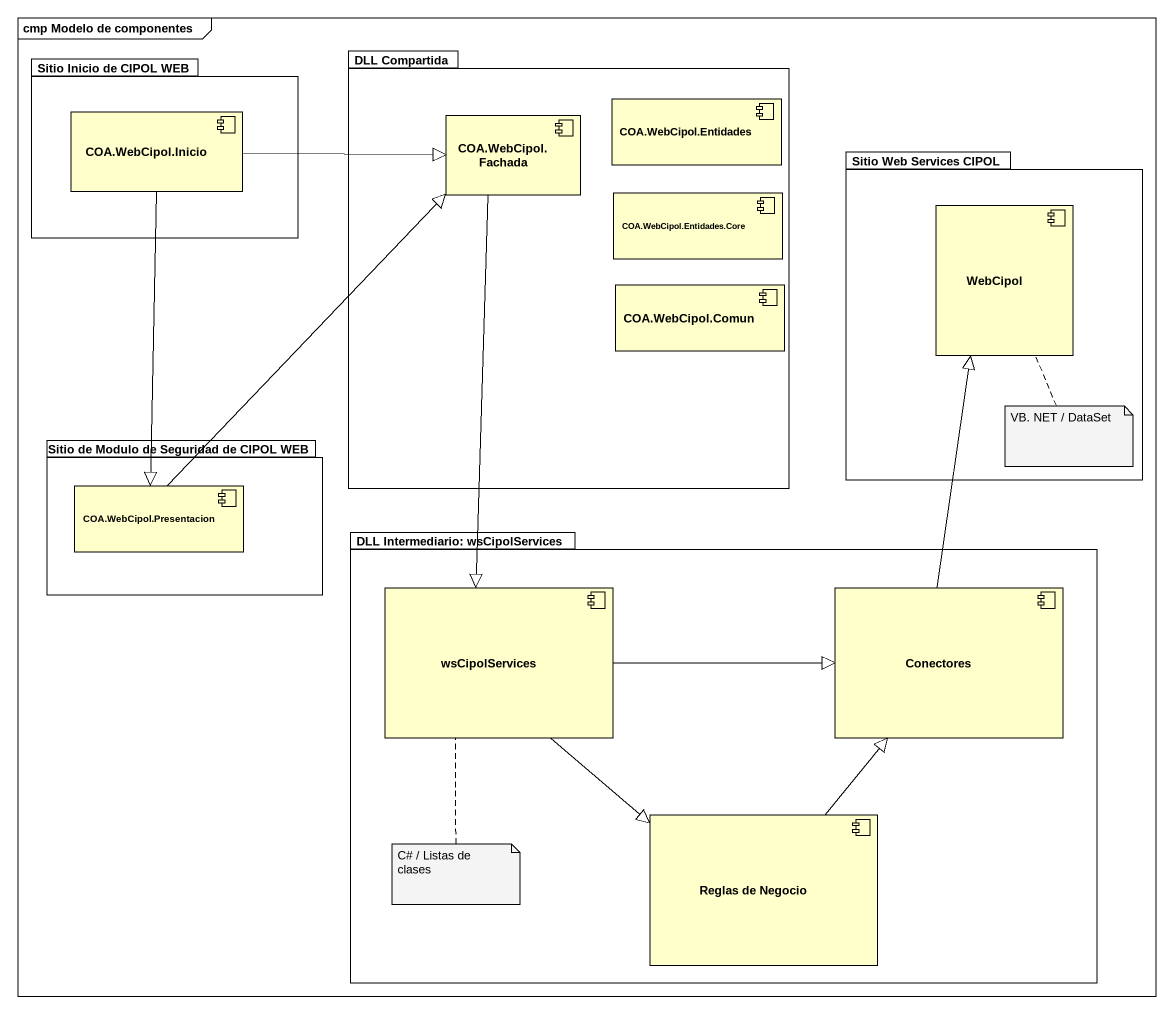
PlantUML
@startuml
mainframe cmp Modelo de componentes
package "DLL Compartida" as DLL_Compartida {
  component "COA.WebCipol.Entidades" as COA_WebCipol_Entidades
  component "COA.WebCipol.Fachada" as COA_WebCipol_Fachada
  component "COA.WebCipol.Entidades.Core" as COA_WebCipol_Entidades_Core
  component "COA.WebCipol.Comun" as COA_WebCipol_Comun
}
package "Sitio Inicio de CIPOL WEB" as Sitio_Inicio_de_CIPOL_WEB {
  component "COA.WebCipol.Inicio" as COA_WebCipol_Inicio
}
package "Sitio Web Services CIPOL" as Sitio_Web_Services_CIPOL {
  component WebCipol
}
package "Sitio de Modulo de Seguridad de CIPOL WEB" as Sitio_de_Modulo_de {
  component "COA.WebCipol.Presentacion" as COA_WebCipol_Presentacion
}
package "DLL Intermediario: wsCipolServices" as DLL_Intermediario {
  component wsCipolServices
  component Conectores
  component "Reglas de Negocio" as Reglas_de_Negocio
}
COA_WebCipol_Inicio -right-|> COA_WebCipol_Fachada
COA_WebCipol_Inicio --|> COA_WebCipol_Presentacion
COA_WebCipol_Fachada --|> wsCipolServices
COA_WebCipol_Presentacion -up-|> COA_WebCipol_Fachada
wsCipolServices -right-|> Conectores
wsCipolServices --|> Reglas_de_Negocio
Conectores -up-|> WebCipol
Reglas_de_Negocio -up-|> Conectores
note bottom of WebCipol : VB. NET / DataSet
note bottom of wsCipolServices : C# / Listas de clases
@enduml
